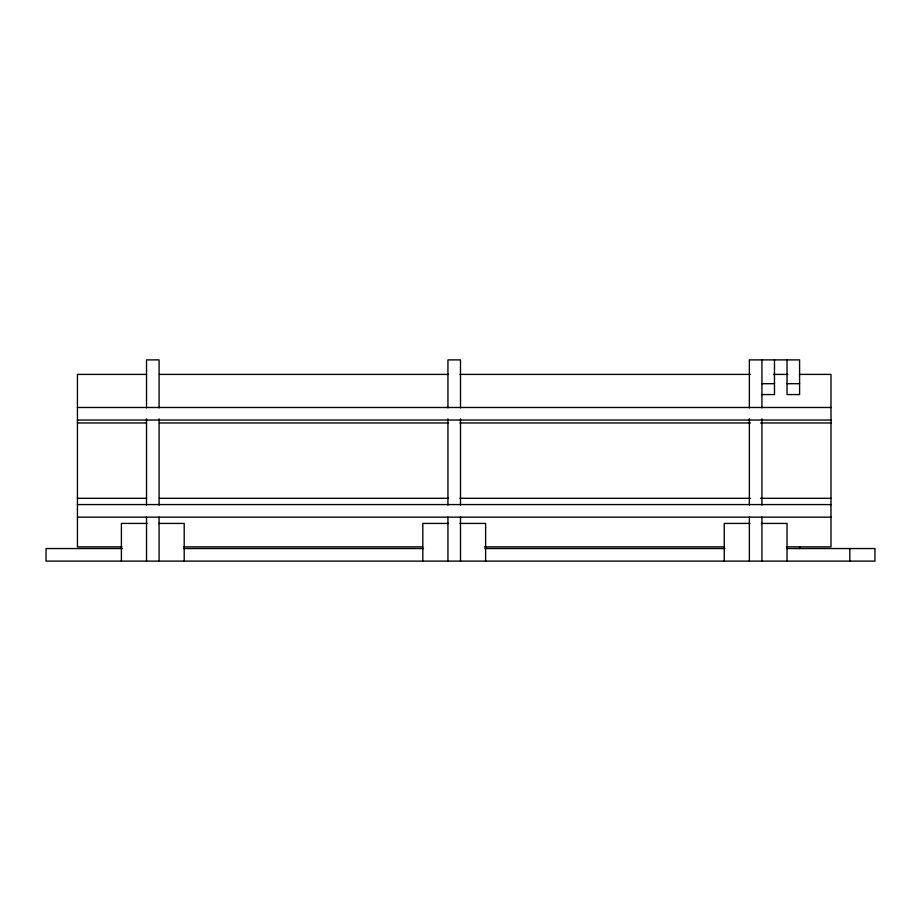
<?xml version="1.0" encoding="UTF-8"?>
<svg xmlns="http://www.w3.org/2000/svg" width="921" height="921" viewBox="0 0 921 921"><rect width="100%" height="100%" fill="white"/><g stroke="black" fill="none" stroke-linecap="round" stroke-linejoin="round"><path stroke-width="1.38" d="M146.474 374.398L77.445 374.398L77.445 546.867L122.033 546.867M159.414 374.398L448.469 374.398M459.97 374.398L750.465 374.398M773.467 374.398L787.846 374.398M799.359 374.398L830.995 374.398L830.995 546.867L786.419 546.867M761.92 383.689L774.48 383.689M787.041 383.689L799.601 383.689M761.92 394.568L774.48 394.568L774.48 359.892M77.445 407.485L830.995 407.485M77.445 420.034L830.995 420.034M77.445 422.958L146.474 422.958M159.414 422.958L448.469 422.958M459.97 422.958L750.465 422.958M760.527 422.958L830.995 422.958M77.445 498.307L146.474 498.307M159.414 498.307L448.469 498.307M459.97 498.307L750.465 498.307M760.527 498.307L830.995 498.307M77.445 504.581L830.995 504.581M77.445 517.142L830.995 517.142M147.095 523.427L121.399 523.427L121.399 561.108M158.516 523.427L184.2 523.427L184.2 561.108M448.515 523.427L422.82 523.427L422.82 561.108M459.924 523.427L485.62 523.427L485.62 561.108M749.924 523.427L724.24 523.427L724.24 561.108M761.345 523.427L787.041 523.427L787.041 561.108M183.866 546.867L422.578 546.867M484.423 546.867L724.574 546.867M122.355 548.548L46.05 548.548L46.05 561.108L874.95 561.108L874.95 548.548L787.041 548.548M183.509 548.548L423.51 548.548M484.93 548.548L724.931 548.548M849.83 548.548L849.83 561.108M799.601 546.867L799.601 548.548M787.041 359.892L787.041 394.568L799.601 394.568L799.601 359.892L749.36 359.892L749.36 407.888M761.92 359.892L761.92 407.888M761.92 418.871L761.92 505.111M761.92 517.142L761.92 561.108M749.36 418.871L749.36 505.111M749.36 517.142L749.36 561.108M460.5 407.888L460.5 359.892L447.94 359.892L447.94 407.888M460.5 418.871L460.5 505.111M460.5 517.142L460.5 561.108M447.94 418.871L447.94 505.111M447.94 517.142L447.94 561.108M159.08 407.888L159.08 359.892L146.52 359.892L146.52 407.888M159.08 418.871L159.08 505.111M159.08 517.142L159.08 561.108M146.52 418.871L146.52 505.111M146.52 517.142L146.52 561.108"/></g></svg>
